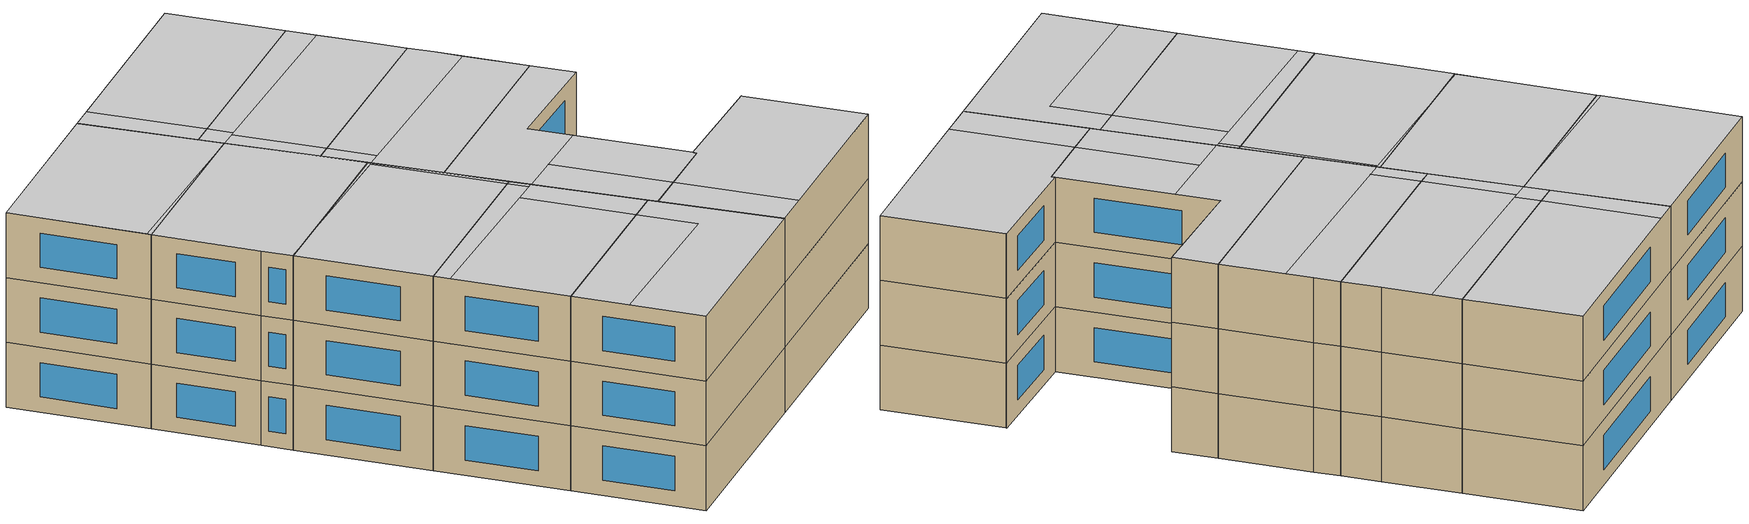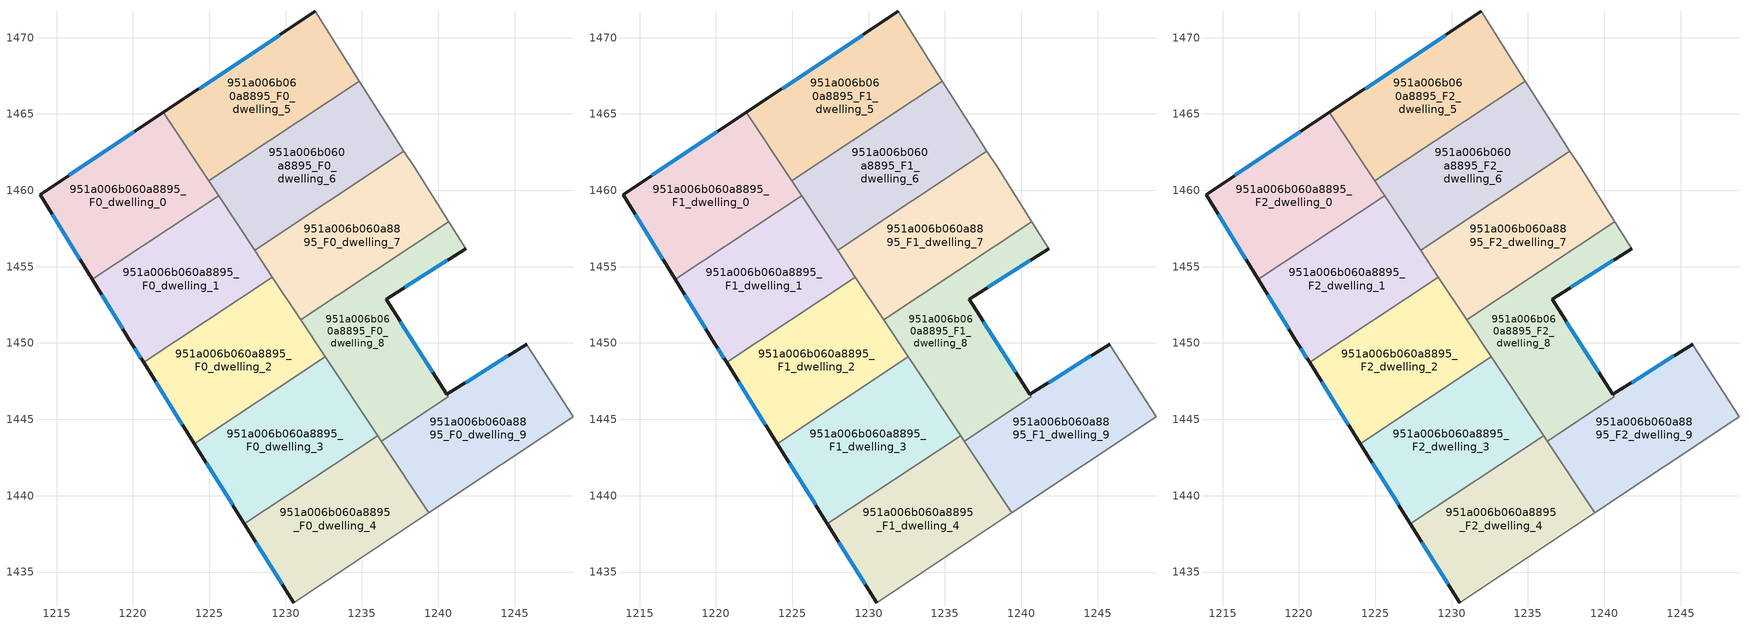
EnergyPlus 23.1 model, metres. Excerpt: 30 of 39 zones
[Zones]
951a006b060a8895_F0_dwelling_0
 floor ground (EU_floor_Construction): 1222,1465.1 1225.61,1459.65 1217.34,1454.17 1213.92,1459.72 z0
 wall outside (EU_wall_Construction): 1222,1465.1 1213.92,1459.72 1217.34,1454.17 z0:3
 wall to 951a006b060a8895_F0_dwelling_1 (EU_wall_Construction): 1217.34,1454.17 1225.61,1459.65 z0:3
 wall to 951a006b060a8895_F0_dwelling_5 (EU_wall_Construction): 1224.97,1460.62 1222,1465.1 z0:3
 wall to 951a006b060a8895_F0_dwelling_6 (EU_wall_Construction): 1225.61,1459.65 1224.97,1460.62 z0:3
 window (EU_Window_Construction): 1220.1,1463.84 1215.82,1460.99 / 1214.72,1458.42 1216.54,1455.47 z0.7:2.3
951a006b060a8895_F0_dwelling_1
 floor ground (EU_floor_Construction): 1225.61,1459.65 1229.14,1454.32 1220.7,1448.73 1219.94,1449.94 1217.34,1454.17 z0
 wall outside (EU_wall_Construction): 1217.34,1454.17 1219.94,1449.94 1220.7,1448.73 z0:3
 wall to 951a006b060a8895_F0_dwelling_2 (EU_wall_Construction): 1220.7,1448.73 1229.14,1454.32 z0:3
 wall to 951a006b060a8895_F0_dwelling_6 (EU_wall_Construction): 1227.98,1456.08 1225.61,1459.65 z0:3
 wall to 951a006b060a8895_F0_dwelling_7 (EU_wall_Construction): 1229.14,1454.32 1227.98,1456.08 z0:3
 window (EU_Window_Construction): 1217.95,1453.18 1219.33,1450.93 / 1220.12,1449.66 1220.53,1449.01 z0.7:2.3
951a006b060a8895_F0_dwelling_2
 floor ground (EU_floor_Construction): 1229.14,1454.32 1232.61,1449.09 1224.03,1443.4 1220.7,1448.73 z0
 wall outside (EU_wall_Construction): 1220.7,1448.73 1224.03,1443.4 z0:3
 wall to 951a006b060a8895_F0_dwelling_3 (EU_wall_Construction): 1224.03,1443.4 1232.61,1449.09 z0:3
 wall to 951a006b060a8895_F0_dwelling_7 (EU_wall_Construction): 1231.01,1451.51 1229.14,1454.32 z0:3
 wall to 951a006b060a8895_F0_dwelling_8 (EU_wall_Construction): 1232.61,1449.09 1231.01,1451.51 z0:3
 window (EU_Window_Construction): 1221.49,1447.48 1223.25,1444.65 z0.7:2.3
951a006b060a8895_F0_dwelling_3
 floor ground (EU_floor_Construction): 1232.61,1449.09 1236.03,1443.94 1227.31,1438.16 1224.03,1443.4 z0
 wall outside (EU_wall_Construction): 1224.03,1443.4 1227.31,1438.16 z0:3
 wall to 951a006b060a8895_F0_dwelling_4 (EU_wall_Construction): 1227.31,1438.16 1236.03,1443.94 z0:3
 wall to 951a006b060a8895_F0_dwelling_8 (EU_wall_Construction): 1236.03,1443.94 1232.61,1449.09 z0:3
 window (EU_Window_Construction): 1224.8,1442.17 1226.54,1439.39 z0.7:2.3
951a006b060a8895_F0_dwelling_4
 floor ground (EU_floor_Construction): 1236.03,1443.94 1239.38,1438.88 1230.53,1433 1227.31,1438.16 z0
 wall outside (EU_wall_Construction): 1227.31,1438.16 1230.53,1433 z0:3
 wall adiabatic (EU_wall_Construction): 1230.53,1433 1239.38,1438.88 z0:3
 wall to 951a006b060a8895_F0_dwelling_9 (EU_wall_Construction): 1239.38,1438.88 1236.27,1443.57 z0:3
 wall to 951a006b060a8895_F0_dwelling_8 (EU_wall_Construction): 1236.27,1443.57 1236.03,1443.94 z0:3
 window (EU_Window_Construction): 1228.06,1436.95 1229.77,1434.21 z0.7:2.3
951a006b060a8895_F0_dwelling_5
 floor ground (EU_floor_Construction): 1231.94,1471.72 1234.84,1467.16 1224.97,1460.62 1222,1465.1 z0
 wall outside (EU_wall_Construction): 1231.94,1471.72 1222,1465.1 z0:3
 wall adiabatic (EU_wall_Construction): 1234.84,1467.16 1231.94,1471.72 z0:3
 wall to 951a006b060a8895_F0_dwelling_6 (EU_wall_Construction): 1224.97,1460.62 1234.84,1467.16 z0:3
 window (EU_Window_Construction): 1229.61,1470.16 1224.33,1466.65 z0.7:2.3
951a006b060a8895_F0_dwelling_6
 floor ground (EU_floor_Construction): 1234.84,1467.16 1236.79,1464.08 1237.76,1462.57 1227.98,1456.08 1224.97,1460.62 z0
 wall adiabatic (EU_wall_Construction): 1237.76,1462.57 1236.79,1464.08 1234.84,1467.16 z0:3
 wall to 951a006b060a8895_F0_dwelling_7 (EU_wall_Construction): 1227.98,1456.08 1237.76,1462.57 z0:3
951a006b060a8895_F0_dwelling_7
 floor ground (EU_floor_Construction): 1238.42,1461.54 1240.7,1457.94 1231.01,1451.51 1227.98,1456.08 1237.76,1462.57 z0
 wall adiabatic (EU_wall_Construction): 1240.7,1457.94 1238.42,1461.54 1237.76,1462.57 z0:3
 wall to 951a006b060a8895_F0_dwelling_8 (EU_wall_Construction): 1231.01,1451.51 1240.7,1457.94 z0:3
951a006b060a8895_F0_dwelling_8
 floor ground (EU_floor_Construction): 1240.7,1457.94 1241.82,1456.18 1236.59,1452.88 1240.56,1446.63 1240.66,1446.48 1236.27,1443.57 1231.01,1451.51 z0
 wall outside (EU_wall_Construction): 1240.56,1446.63 1236.59,1452.88 1241.82,1456.18 z0:3
 wall adiabatic (EU_wall_Construction): 1241.82,1456.18 1240.7,1457.94 z0:3
 wall to 951a006b060a8895_F0_dwelling_9 (EU_wall_Construction): 1240.66,1446.48 1240.56,1446.63 / 1236.27,1443.57 1240.65,1446.47 z0:3
 window (EU_Window_Construction): 1237.82,1453.65 1240.59,1455.4 / 1239.63,1448.09 1237.52,1451.41 z0.7:2.3
951a006b060a8895_F0_dwelling_9
 floor ground (EU_floor_Construction): 1245.81,1449.9 1248.83,1445.15 1239.38,1438.88 1236.27,1443.57 1240.66,1446.48 1240.56,1446.63 1245.79,1449.93 z0
 wall outside (EU_wall_Construction): 1245.79,1449.93 1240.56,1446.63 z0:3
 wall adiabatic (EU_wall_Construction): 1239.38,1438.88 1248.83,1445.15 1245.81,1449.9 1245.79,1449.93 z0:3
 window (EU_Window_Construction): 1244.56,1449.16 1241.79,1447.4 z0.7:2.3
951a006b060a8895_F1_dwelling_0
 floor to 951a006b060a8895_F0_dwelling_0 (EU_floor_Construction): 1222,1465.1 1225.61,1459.65 1217.34,1454.17 1213.92,1459.72 z3
 wall outside (EU_wall_Construction): 1222,1465.1 1213.92,1459.72 1217.34,1454.17 z3:6
 wall to 951a006b060a8895_F1_dwelling_1 (EU_wall_Construction): 1217.34,1454.17 1225.61,1459.65 z3:6
 wall to 951a006b060a8895_F1_dwelling_5 (EU_wall_Construction): 1224.97,1460.62 1222,1465.1 z3:6
 wall to 951a006b060a8895_F1_dwelling_6 (EU_wall_Construction): 1225.61,1459.65 1224.97,1460.62 z3:6
 window (EU_Window_Construction): 1220.1,1463.84 1215.82,1460.99 / 1214.72,1458.42 1216.54,1455.47 z3.7:5.3
951a006b060a8895_F1_dwelling_1
 floor to 951a006b060a8895_F0_dwelling_1 (EU_floor_Construction): 1225.61,1459.65 1229.14,1454.32 1220.7,1448.73 1219.94,1449.94 1217.34,1454.17 z3
 wall outside (EU_wall_Construction): 1217.34,1454.17 1219.94,1449.94 1220.7,1448.73 z3:6
 wall to 951a006b060a8895_F1_dwelling_2 (EU_wall_Construction): 1220.7,1448.73 1229.14,1454.32 z3:6
 wall to 951a006b060a8895_F1_dwelling_6 (EU_wall_Construction): 1227.98,1456.08 1225.61,1459.65 z3:6
 wall to 951a006b060a8895_F1_dwelling_7 (EU_wall_Construction): 1229.14,1454.32 1227.98,1456.08 z3:6
 window (EU_Window_Construction): 1217.95,1453.18 1219.33,1450.93 / 1220.12,1449.66 1220.53,1449.01 z3.7:5.3
951a006b060a8895_F1_dwelling_2
 floor to 951a006b060a8895_F0_dwelling_2 (EU_floor_Construction): 1229.14,1454.32 1232.61,1449.09 1224.03,1443.4 1220.7,1448.73 z3
 wall outside (EU_wall_Construction): 1220.7,1448.73 1224.03,1443.4 z3:6
 wall to 951a006b060a8895_F1_dwelling_3 (EU_wall_Construction): 1224.03,1443.4 1232.61,1449.09 z3:6
 wall to 951a006b060a8895_F1_dwelling_7 (EU_wall_Construction): 1231.01,1451.51 1229.14,1454.32 z3:6
 wall to 951a006b060a8895_F1_dwelling_8 (EU_wall_Construction): 1232.61,1449.09 1231.01,1451.51 z3:6
 window (EU_Window_Construction): 1221.49,1447.48 1223.25,1444.65 z3.7:5.3
951a006b060a8895_F1_dwelling_3
 floor to 951a006b060a8895_F0_dwelling_3 (EU_floor_Construction): 1232.61,1449.09 1236.03,1443.94 1227.31,1438.16 1224.03,1443.4 z3
 wall outside (EU_wall_Construction): 1224.03,1443.4 1227.31,1438.16 z3:6
 wall to 951a006b060a8895_F1_dwelling_4 (EU_wall_Construction): 1227.31,1438.16 1236.03,1443.94 z3:6
 wall to 951a006b060a8895_F1_dwelling_8 (EU_wall_Construction): 1236.03,1443.94 1232.61,1449.09 z3:6
 window (EU_Window_Construction): 1224.8,1442.17 1226.54,1439.39 z3.7:5.3
951a006b060a8895_F1_dwelling_4
 floor to 951a006b060a8895_F0_dwelling_4 (EU_floor_Construction): 1236.03,1443.94 1239.38,1438.88 1230.53,1433 1227.31,1438.16 z3
 wall outside (EU_wall_Construction): 1227.31,1438.16 1230.53,1433 z3:6
 wall adiabatic (EU_wall_Construction): 1230.53,1433 1239.38,1438.88 z3:6
 wall to 951a006b060a8895_F1_dwelling_9 (EU_wall_Construction): 1239.38,1438.88 1236.27,1443.57 z3:6
 wall to 951a006b060a8895_F1_dwelling_8 (EU_wall_Construction): 1236.27,1443.57 1236.03,1443.94 z3:6
 window (EU_Window_Construction): 1228.06,1436.95 1229.77,1434.21 z3.7:5.3
951a006b060a8895_F1_dwelling_5
 floor to 951a006b060a8895_F0_dwelling_5 (EU_floor_Construction): 1231.94,1471.72 1234.84,1467.16 1224.97,1460.62 1222,1465.1 z3
 wall outside (EU_wall_Construction): 1231.94,1471.72 1222,1465.1 z3:6
 wall adiabatic (EU_wall_Construction): 1234.84,1467.16 1231.94,1471.72 z3:6
 wall to 951a006b060a8895_F1_dwelling_6 (EU_wall_Construction): 1224.97,1460.62 1234.84,1467.16 z3:6
 window (EU_Window_Construction): 1229.61,1470.16 1224.33,1466.65 z3.7:5.3
951a006b060a8895_F1_dwelling_6
 floor to 951a006b060a8895_F0_dwelling_6 (EU_floor_Construction): 1234.84,1467.16 1236.79,1464.08 1237.76,1462.57 1227.98,1456.08 1224.97,1460.62 z3
 wall adiabatic (EU_wall_Construction): 1237.76,1462.57 1236.79,1464.08 1234.84,1467.16 z3:6
 wall to 951a006b060a8895_F1_dwelling_7 (EU_wall_Construction): 1227.98,1456.08 1237.76,1462.57 z3:6
951a006b060a8895_F1_dwelling_7
 floor to 951a006b060a8895_F0_dwelling_7 (EU_floor_Construction): 1238.42,1461.54 1240.7,1457.94 1231.01,1451.51 1227.98,1456.08 1237.76,1462.57 z3
 wall adiabatic (EU_wall_Construction): 1240.7,1457.94 1238.42,1461.54 1237.76,1462.57 z3:6
 wall to 951a006b060a8895_F1_dwelling_8 (EU_wall_Construction): 1231.01,1451.51 1240.7,1457.94 z3:6
951a006b060a8895_F1_dwelling_8
 floor to 951a006b060a8895_F0_dwelling_8 (EU_floor_Construction): 1240.7,1457.94 1241.82,1456.18 1236.59,1452.88 1240.56,1446.63 1240.65,1446.47 1236.27,1443.57 1231.01,1451.51 z3
 wall outside (EU_wall_Construction): 1240.56,1446.63 1236.59,1452.88 1241.82,1456.18 z3:6
 wall adiabatic (EU_wall_Construction): 1241.82,1456.18 1240.7,1457.94 z3:6
 wall to 951a006b060a8895_F1_dwelling_9 (EU_wall_Construction): 1240.66,1446.48 1240.56,1446.63 / 1236.27,1443.57 1240.65,1446.47 z3:6
 window (EU_Window_Construction): 1237.82,1453.65 1240.59,1455.4 / 1239.63,1448.09 1237.52,1451.41 z3.7:5.3
951a006b060a8895_F1_dwelling_9
 floor to 951a006b060a8895_F0_dwelling_9 (EU_floor_Construction): 1245.81,1449.9 1248.83,1445.15 1239.38,1438.88 1236.27,1443.57 1240.66,1446.48 1240.56,1446.63 1245.79,1449.93 z3
 wall outside (EU_wall_Construction): 1245.79,1449.93 1240.56,1446.63 z3:6
 wall adiabatic (EU_wall_Construction): 1239.38,1438.88 1248.83,1445.15 1245.81,1449.9 1245.79,1449.93 z3:6
 window (EU_Window_Construction): 1244.56,1449.16 1241.79,1447.4 z3.7:5.3
951a006b060a8895_F2_dwelling_0
 floor to 951a006b060a8895_F1_dwelling_0 (EU_floor_Construction): 1222,1465.1 1225.61,1459.65 1217.34,1454.17 1213.92,1459.72 z6
 wall outside (EU_wall_Construction): 1222,1465.1 1213.92,1459.72 1217.34,1454.17 z6:9
 wall to 951a006b060a8895_F2_dwelling_1 (EU_wall_Construction): 1217.34,1454.17 1225.61,1459.65 z6:9
 wall to 951a006b060a8895_F2_dwelling_5 (EU_wall_Construction): 1224.97,1460.62 1222,1465.1 z6:9
 wall to 951a006b060a8895_F2_dwelling_6 (EU_wall_Construction): 1225.61,1459.65 1224.97,1460.62 z6:9
 window (EU_Window_Construction): 1220.1,1463.84 1215.82,1460.99 / 1214.72,1458.42 1216.54,1455.47 z6.7:8.3
 ceiling to 951a006b060a8895_F3_dwelling_1 (EU_floor_Construction): 1225.35,1459.48 1225.61,1459.65 1222,1465.1 1213.92,1459.72 1217.25,1454.32 z9
 ceiling to 951a006b060a8895_F3_dwelling_3 (EU_floor_Construction): 1225.34,1459.47 1217.25,1454.32 1217.34,1454.17 z9
951a006b060a8895_F2_dwelling_1
 floor to 951a006b060a8895_F1_dwelling_1 (EU_floor_Construction): 1225.61,1459.65 1229.14,1454.32 1220.7,1448.73 1219.94,1449.94 1217.34,1454.17 z6
 wall outside (EU_wall_Construction): 1217.34,1454.17 1219.94,1449.94 1220.7,1448.73 z6:9
 wall to 951a006b060a8895_F2_dwelling_2 (EU_wall_Construction): 1220.7,1448.73 1229.14,1454.32 z6:9
 wall to 951a006b060a8895_F2_dwelling_6 (EU_wall_Construction): 1227.98,1456.08 1225.61,1459.65 z6:9
 wall to 951a006b060a8895_F2_dwelling_7 (EU_wall_Construction): 1229.14,1454.32 1227.98,1456.08 z6:9
 window (EU_Window_Construction): 1217.95,1453.18 1219.33,1450.93 / 1220.12,1449.66 1220.53,1449.01 z6.7:8.3
 ceiling to 951a006b060a8895_F3_dwelling_3 (EU_floor_Construction): 1229.14,1454.32 1225.62,1459.64 1225.34,1459.47 1217.34,1454.17 1219.94,1449.94 1220.68,1448.76 1222.35,1449.82 z9
 ceiling adiabatic (EU_roof_Construction): 1222.34,1449.81 1220.68,1448.76 1220.7,1448.73 z9
951a006b060a8895_F2_dwelling_2
 floor to 951a006b060a8895_F1_dwelling_2 (EU_floor_Construction): 1229.14,1454.32 1232.61,1449.09 1224.03,1443.4 1220.7,1448.73 z6
 wall outside (EU_wall_Construction): 1220.7,1448.73 1224.03,1443.4 z6:9
 wall to 951a006b060a8895_F2_dwelling_3 (EU_wall_Construction): 1224.03,1443.4 1232.61,1449.09 z6:9
 wall to 951a006b060a8895_F2_dwelling_7 (EU_wall_Construction): 1231.01,1451.51 1229.14,1454.32 z6:9
 wall to 951a006b060a8895_F2_dwelling_8 (EU_wall_Construction): 1232.61,1449.09 1231.01,1451.51 z6:9
 window (EU_Window_Construction): 1221.49,1447.48 1223.25,1444.65 z6.7:8.3
 ceiling adiabatic (EU_roof_Construction): 1232.42,1448.96 1229.13,1454.13 1222.34,1449.81 1220.7,1448.73 1224.03,1443.4 z9
 ceiling to 951a006b060a8895_F3_dwelling_4 (EU_floor_Construction): 1232.61,1449.09 1229.23,1454.19 1229.13,1454.13 1232.42,1448.96 z9
 ceiling to 951a006b060a8895_F3_dwelling_3 (EU_floor_Construction): 1229.23,1454.19 1229.14,1454.32 1222.35,1449.82 z9
951a006b060a8895_F2_dwelling_3
 floor to 951a006b060a8895_F1_dwelling_3 (EU_floor_Construction): 1232.61,1449.09 1236.03,1443.94 1227.31,1438.16 1224.03,1443.4 z6
 wall outside (EU_wall_Construction): 1224.03,1443.4 1227.31,1438.16 z6:9
 wall to 951a006b060a8895_F2_dwelling_4 (EU_wall_Construction): 1227.31,1438.16 1236.03,1443.94 z6:9
 wall to 951a006b060a8895_F2_dwelling_8 (EU_wall_Construction): 1236.03,1443.94 1232.61,1449.09 z6:9
 window (EU_Window_Construction): 1224.8,1442.17 1226.54,1439.39 z6.7:8.3
 ceiling to 951a006b060a8895_F3_dwelling_7 (EU_floor_Construction): 1234.72,1443.07 1231.91,1447.49 1224.44,1442.74 1227.31,1438.16 z9
 ceiling to 951a006b060a8895_F3_dwelling_8 (EU_floor_Construction): 1236.03,1443.94 1233.15,1448.28 1231.91,1447.49 1234.72,1443.07 z9
 ceiling to 951a006b060a8895_F3_dwelling_4 (EU_floor_Construction): 1233.15,1448.28 1232.61,1449.09 1232.42,1448.96 1232.94,1448.14 z9
 ceiling to 951a006b060a8895_F3_dwelling_5 (EU_floor_Construction): 1232.94,1448.14 1232.42,1448.96 1224.03,1443.4 1224.44,1442.74 z9
951a006b060a8895_F2_dwelling_4
 floor to 951a006b060a8895_F1_dwelling_4 (EU_floor_Construction): 1236.03,1443.94 1239.38,1438.88 1230.53,1433 1227.31,1438.16 z6
 wall outside (EU_wall_Construction): 1227.31,1438.16 1230.53,1433 z6:9
 wall adiabatic (EU_wall_Construction): 1230.53,1433 1239.38,1438.88 z6:9
 wall to 951a006b060a8895_F2_dwelling_9 (EU_wall_Construction): 1239.38,1438.88 1236.27,1443.57 z6:9
 wall to 951a006b060a8895_F2_dwelling_8 (EU_wall_Construction): 1236.27,1443.57 1236.03,1443.94 z6:9
 window (EU_Window_Construction): 1228.06,1436.95 1229.77,1434.21 z6.7:8.3
 ceiling to 951a006b060a8895_F3_dwelling_8 (EU_floor_Construction): 1239.38,1438.88 1236.03,1443.94 1234.72,1443.07 1236.21,1440.72 1228.7,1435.94 1230.53,1433 z9
 ceiling to 951a006b060a8895_F3_dwelling_7 (EU_floor_Construction): 1236.21,1440.72 1234.72,1443.07 1227.31,1438.16 1228.7,1435.94 z9
951a006b060a8895_F2_dwelling_5
 floor to 951a006b060a8895_F1_dwelling_5 (EU_floor_Construction): 1231.94,1471.72 1234.84,1467.16 1224.97,1460.62 1222,1465.1 z6
 wall outside (EU_wall_Construction): 1231.94,1471.72 1222,1465.1 z6:9
 wall adiabatic (EU_wall_Construction): 1234.84,1467.16 1231.94,1471.72 z6:9
 wall to 951a006b060a8895_F2_dwelling_6 (EU_wall_Construction): 1224.97,1460.62 1234.84,1467.16 z6:9
 window (EU_Window_Construction): 1229.61,1470.16 1224.33,1466.65 z6.7:8.3
 ceiling to 951a006b060a8895_F3_dwelling_0 (EU_floor_Construction): 1234.84,1467.16 1231.94,1471.72 1223.07,1465.81 1225.95,1461.27 z9
 ceiling to 951a006b060a8895_F3_dwelling_1 (EU_floor_Construction): 1225.95,1461.27 1223.07,1465.81 1222,1465.1 1224.97,1460.62 z9
951a006b060a8895_F2_dwelling_6
 floor to 951a006b060a8895_F1_dwelling_6 (EU_floor_Construction): 1234.84,1467.16 1236.79,1464.08 1237.76,1462.57 1227.98,1456.08 1224.97,1460.62 z6
 wall adiabatic (EU_wall_Construction): 1237.76,1462.57 1236.79,1464.08 1234.84,1467.16 z6:9
 wall to 951a006b060a8895_F2_dwelling_7 (EU_wall_Construction): 1227.98,1456.08 1237.76,1462.57 z6:9
 ceiling to 951a006b060a8895_F3_dwelling_2 (EU_floor_Construction): 1237.76,1462.57 1236.79,1464.08 1235.58,1465.98 1226.4,1460.14 1228.68,1456.55 z9
 ceiling to 951a006b060a8895_F3_dwelling_0 (EU_floor_Construction): 1235.58,1465.98 1234.84,1467.16 1225.95,1461.27 1226.59,1460.26 z9
 ceiling to 951a006b060a8895_F3_dwelling_1 (EU_floor_Construction): 1226.59,1460.26 1225.95,1461.27 1224.97,1460.62 1225.61,1459.65 z9
 ceiling to 951a006b060a8895_F3_dwelling_3 (EU_floor_Construction): 1228.68,1456.55 1226.4,1460.14 1225.62,1459.64 1227.98,1456.08 z9
951a006b060a8895_F2_dwelling_7
 floor to 951a006b060a8895_F1_dwelling_7 (EU_floor_Construction): 1238.42,1461.54 1240.7,1457.94 1231.01,1451.51 1227.98,1456.08 1237.76,1462.57 z6
 wall adiabatic (EU_wall_Construction): 1240.7,1457.94 1238.42,1461.54 1237.76,1462.57 z6:9
 wall to 951a006b060a8895_F2_dwelling_8 (EU_wall_Construction): 1231.01,1451.51 1240.7,1457.94 z6:9
 ceiling to 951a006b060a8895_F3_dwelling_4 (EU_floor_Construction): 1240.7,1457.94 1239.1,1460.46 1229.23,1454.19 1231.01,1451.51 z9
 ceiling to 951a006b060a8895_F3_dwelling_3 (EU_floor_Construction): 1229.91,1454.62 1228.68,1456.55 1227.98,1456.08 1229.23,1454.19 z9
 ceiling to 951a006b060a8895_F3_dwelling_2 (EU_floor_Construction): 1239.1,1460.46 1238.42,1461.54 1237.76,1462.57 1228.68,1456.55 1229.91,1454.62 z9
951a006b060a8895_F2_dwelling_8
 floor to 951a006b060a8895_F1_dwelling_8 (EU_floor_Construction): 1240.7,1457.94 1241.82,1456.18 1236.59,1452.88 1240.56,1446.63 1240.65,1446.47 1236.27,1443.57 1231.01,1451.51 z6
 wall outside (EU_wall_Construction): 1240.56,1446.63 1236.59,1452.88 1241.82,1456.18 z6:9
 wall adiabatic (EU_wall_Construction): 1241.82,1456.18 1240.7,1457.94 z6:9
 wall to 951a006b060a8895_F2_dwelling_9 (EU_wall_Construction): 1240.66,1446.48 1240.56,1446.63 / 1236.27,1443.57 1240.65,1446.47 z6:9
 window (EU_Window_Construction): 1237.82,1453.65 1240.59,1455.4 / 1239.63,1448.09 1237.52,1451.41 z6.7:8.3
 ceiling to 951a006b060a8895_F3_dwelling_4 (EU_floor_Construction): 1237.68,1451.16 1236.59,1452.88 1241.82,1456.18 1240.7,1457.94 1231.01,1451.51 1233.15,1448.28 z9
 ceiling to 951a006b060a8895_F3_dwelling_6 (EU_floor_Construction): 1240.65,1446.48 1240.56,1446.63 1237.68,1451.16 1234.99,1449.44 1238,1444.71 z9
 ceiling to 951a006b060a8895_F3_dwelling_8 (EU_floor_Construction): 1238,1444.71 1234.99,1449.44 1233.15,1448.28 1236.27,1443.57 z9
951a006b060a8895_F2_dwelling_9
 floor to 951a006b060a8895_F1_dwelling_9 (EU_floor_Construction): 1245.81,1449.9 1248.83,1445.15 1239.38,1438.88 1236.27,1443.57 1240.66,1446.48 1240.56,1446.63 1245.79,1449.93 z6
 wall outside (EU_wall_Construction): 1245.79,1449.93 1240.56,1446.63 z6:9
 wall adiabatic (EU_wall_Construction): 1239.38,1438.88 1248.83,1445.15 1245.81,1449.9 1245.79,1449.93 z6:9
 window (EU_Window_Construction): 1244.56,1449.16 1241.79,1447.4 z6.7:8.3
 ceiling to 951a006b060a8895_F3_dwelling_6 (EU_floor_Construction): 1248.83,1445.15 1245.81,1449.9 1245.79,1449.93 1240.56,1446.63 1240.66,1446.48 1238,1444.71 1241.02,1439.96 z9
 ceiling to 951a006b060a8895_F3_dwelling_8 (EU_floor_Construction): 1241.02,1439.96 1238,1444.71 1236.27,1443.57 1239.38,1438.88 z9
[Building]
EU S2 Campaign: North Axis=0; Terrain=City; Solar Distribution=FullExterior
[Site:Location]
Budapest.Ferenc.Liszt.Intl.AP: Latitude=47.437; Longitude=19.256; Time Zone=1; Elevation=185
[SizingPeriod:WeatherFileDays]
AnnualSizingPeriod: Begin Month=1; Begin Day of Month=1; End Month=12; End Day of Month=31; Day of Week for Start Day=Monday; Use Weather File Daylight Saving Period=No; Use Weather File Rain and Snow Indicators=No
[MATERIAL]
EU_InternalMass_Material: Roughness=MediumRough; Thickness=0.1; Conductivity=1; Density=1800; Specific Heat=900; Thermal Absorptance=0.9; Solar Absorptance=0.7; Visible Absorptance=0.7
[MATERIAL:NOMASS] Roughness=MediumRough; Thermal Absorptance=0.9; Solar Absorptance=0.7; Visible Absorptance=0.7
Name | Thermal Resistance
EU_wall_NoMass | 0.832559
EU_roof_NoMass | 1.39638
EU_floor_NoMass | 0.872794
[WINDOWMATERIAL:SIMPLEGLAZINGSYSTEM]
EU_Window_SimpleGlazing: UFactor=2.79869; Solar Heat Gain Coefficient=0.75; Visible Transmittance=0.75
[CONSTRUCTION]
EU_wall_Construction: EU_wall_NoMass
EU_roof_Construction: EU_roof_NoMass
EU_floor_Construction: EU_floor_NoMass
EU_Window_Construction: EU_Window_SimpleGlazing
EU_InternalMass_Construction: EU_InternalMass_Material
[ZONE] Type=1; Multiplier=1; Ceiling Height=autocalculate; Floor Area=autocalculate; Part of Total Floor Area=Yes
Name | Volume
951a006b060a8895_F0_dwelling_0; 951a006b060a8895_F1_dwelling_0; 951a006b060a8895_F2_dwelling_0 | 192.292
951a006b060a8895_F0_dwelling_1; 951a006b060a8895_F1_dwelling_1; 951a006b060a8895_F2_dwelling_1 | 192.301
951a006b060a8895_F0_dwelling_2; 951a006b060a8895_F1_dwelling_2; 951a006b060a8895_F2_dwelling_2 | 192.304
951a006b060a8895_F0_dwelling_3; 951a006b060a8895_F1_dwelling_3; 951a006b060a8895_F2_dwelling_3 | 192.317
951a006b060a8895_F0_dwelling_4; 951a006b060a8895_F1_dwelling_4; 951a006b060a8895_F2_dwelling_4 | 192.285
951a006b060a8895_F0_dwelling_5; 951a006b060a8895_F1_dwelling_5; 951a006b060a8895_F2_dwelling_5 | 192.33
951a006b060a8895_F0_dwelling_6; 951a006b060a8895_F1_dwelling_6; 951a006b060a8895_F2_dwelling_6 | 192.289
951a006b060a8895_F0_dwelling_7; 951a006b060a8895_F1_dwelling_7; 951a006b060a8895_F2_dwelling_7 | 192.297
951a006b060a8895_F0_dwelling_8 | 190.28
951a006b060a8895_F1_dwelling_8; 951a006b060a8895_F2_dwelling_8 | 190.281
951a006b060a8895_F0_dwelling_9; 951a006b060a8895_F1_dwelling_9; 951a006b060a8895_F2_dwelling_9 | 194.338
[INTERNALMASS] Construction=EU_InternalMass_Construction
Name | Zone or ZoneList | Surface Area
951a006b060a8895_F0_dwelling_0_EU_InternalMass | 951a006b060a8895_F0_dwelling_0 | 64.0975
951a006b060a8895_F0_dwelling_1_EU_InternalMass | 951a006b060a8895_F0_dwelling_1 | 64.1005
951a006b060a8895_F0_dwelling_2_EU_InternalMass | 951a006b060a8895_F0_dwelling_2 | 64.1013
951a006b060a8895_F0_dwelling_3_EU_InternalMass | 951a006b060a8895_F0_dwelling_3 | 64.1057
951a006b060a8895_F0_dwelling_4_EU_InternalMass | 951a006b060a8895_F0_dwelling_4 | 64.0951
951a006b060a8895_F0_dwelling_5_EU_InternalMass | 951a006b060a8895_F0_dwelling_5 | 64.1097
951a006b060a8895_F0_dwelling_6_EU_InternalMass | 951a006b060a8895_F0_dwelling_6 | 64.0963
951a006b060a8895_F0_dwelling_7_EU_InternalMass | 951a006b060a8895_F0_dwelling_7 | 64.0989
951a006b060a8895_F0_dwelling_8_EU_InternalMass | 951a006b060a8895_F0_dwelling_8 | 63.4257
951a006b060a8895_F0_dwelling_9_EU_InternalMass | 951a006b060a8895_F0_dwelling_9 | 64.7792
951a006b060a8895_F1_dwelling_0_EU_InternalMass | 951a006b060a8895_F1_dwelling_0 | 64.0975
951a006b060a8895_F1_dwelling_1_EU_InternalMass | 951a006b060a8895_F1_dwelling_1 | 64.1005
951a006b060a8895_F1_dwelling_2_EU_InternalMass | 951a006b060a8895_F1_dwelling_2 | 64.1013
951a006b060a8895_F1_dwelling_3_EU_InternalMass | 951a006b060a8895_F1_dwelling_3 | 64.1057
951a006b060a8895_F1_dwelling_4_EU_InternalMass | 951a006b060a8895_F1_dwelling_4 | 64.0951
951a006b060a8895_F1_dwelling_5_EU_InternalMass | 951a006b060a8895_F1_dwelling_5 | 64.1097
951a006b060a8895_F1_dwelling_6_EU_InternalMass | 951a006b060a8895_F1_dwelling_6 | 64.0963
951a006b060a8895_F1_dwelling_7_EU_InternalMass | 951a006b060a8895_F1_dwelling_7 | 64.0989
951a006b060a8895_F1_dwelling_8_EU_InternalMass | 951a006b060a8895_F1_dwelling_8 | 63.4257
951a006b060a8895_F1_dwelling_9_EU_InternalMass | 951a006b060a8895_F1_dwelling_9 | 64.7792
951a006b060a8895_F2_dwelling_0_EU_InternalMass | 951a006b060a8895_F2_dwelling_0 | 64.0975
951a006b060a8895_F2_dwelling_1_EU_InternalMass | 951a006b060a8895_F2_dwelling_1 | 64.1005
951a006b060a8895_F2_dwelling_2_EU_InternalMass | 951a006b060a8895_F2_dwelling_2 | 64.1013
951a006b060a8895_F2_dwelling_3_EU_InternalMass | 951a006b060a8895_F2_dwelling_3 | 64.1057
951a006b060a8895_F2_dwelling_4_EU_InternalMass | 951a006b060a8895_F2_dwelling_4 | 64.0951
951a006b060a8895_F2_dwelling_5_EU_InternalMass | 951a006b060a8895_F2_dwelling_5 | 64.1097
951a006b060a8895_F2_dwelling_6_EU_InternalMass | 951a006b060a8895_F2_dwelling_6 | 64.0963
951a006b060a8895_F2_dwelling_7_EU_InternalMass | 951a006b060a8895_F2_dwelling_7 | 64.0989
951a006b060a8895_F2_dwelling_8_EU_InternalMass | 951a006b060a8895_F2_dwelling_8 | 63.4257
951a006b060a8895_F2_dwelling_9_EU_InternalMass | 951a006b060a8895_F2_dwelling_9 | 64.7792
[OTHEREQUIPMENT] Fuel Type=Electricity; Design Level Calculation Method=Watts/Area; Power per Zone Floor Area=1; Fraction Latent=0; Fraction Radiant=0; Fraction Lost=0; Carbon Dioxide Generation Rate=0; EndUse Subcategory=EU_Step8_InternalGains
Name | Zone or ZoneList or Space or SpaceList | Schedule
EU_Step8_InternalGain_951a006b060a8895_F0_dwelling_0_f000 | 951a006b060a8895_F0_dwelling_0 | EU_Step8_GainSchedule_951a006b060a8895_F0_dwelling_0_f000
EU_Step8_InternalGain_951a006b060a8895_F0_dwelling_1_f000 | 951a006b060a8895_F0_dwelling_1 | EU_Step8_GainSchedule_951a006b060a8895_F0_dwelling_1_f000
EU_Step8_InternalGain_951a006b060a8895_F0_dwelling_2_f000 | 951a006b060a8895_F0_dwelling_2 | EU_Step8_GainSchedule_951a006b060a8895_F0_dwelling_2_f000
EU_Step8_InternalGain_951a006b060a8895_F0_dwelling_3_f000 | 951a006b060a8895_F0_dwelling_3 | EU_Step8_GainSchedule_951a006b060a8895_F0_dwelling_3_f000
EU_Step8_InternalGain_951a006b060a8895_F0_dwelling_4_f000 | 951a006b060a8895_F0_dwelling_4 | EU_Step8_GainSchedule_951a006b060a8895_F0_dwelling_4_f000
EU_Step8_InternalGain_951a006b060a8895_F0_dwelling_5_f000 | 951a006b060a8895_F0_dwelling_5 | EU_Step8_GainSchedule_951a006b060a8895_F0_dwelling_5_f000
EU_Step8_InternalGain_951a006b060a8895_F0_dwelling_6_f000 | 951a006b060a8895_F0_dwelling_6 | EU_Step8_GainSchedule_951a006b060a8895_F0_dwelling_6_f000
EU_Step8_InternalGain_951a006b060a8895_F0_dwelling_7_f000 | 951a006b060a8895_F0_dwelling_7 | EU_Step8_GainSchedule_951a006b060a8895_F0_dwelling_7_f000
EU_Step8_InternalGain_951a006b060a8895_F0_dwelling_8_f000 | 951a006b060a8895_F0_dwelling_8 | EU_Step8_GainSchedule_951a006b060a8895_F0_dwelling_8_f000
EU_Step8_InternalGain_951a006b060a8895_F0_dwelling_9_f000 | 951a006b060a8895_F0_dwelling_9 | EU_Step8_GainSchedule_951a006b060a8895_F0_dwelling_9_f000
EU_Step8_InternalGain_951a006b060a8895_F1_dwelling_0_f000 | 951a006b060a8895_F1_dwelling_0 | EU_Step8_GainSchedule_951a006b060a8895_F1_dwelling_0_f000
EU_Step8_InternalGain_951a006b060a8895_F1_dwelling_1_f000 | 951a006b060a8895_F1_dwelling_1 | EU_Step8_GainSchedule_951a006b060a8895_F1_dwelling_1_f000
EU_Step8_InternalGain_951a006b060a8895_F1_dwelling_2_f000 | 951a006b060a8895_F1_dwelling_2 | EU_Step8_GainSchedule_951a006b060a8895_F1_dwelling_2_f000
EU_Step8_InternalGain_951a006b060a8895_F1_dwelling_3_f000 | 951a006b060a8895_F1_dwelling_3 | EU_Step8_GainSchedule_951a006b060a8895_F1_dwelling_3_f000
EU_Step8_InternalGain_951a006b060a8895_F1_dwelling_4_f000 | 951a006b060a8895_F1_dwelling_4 | EU_Step8_GainSchedule_951a006b060a8895_F1_dwelling_4_f000
EU_Step8_InternalGain_951a006b060a8895_F1_dwelling_5_f000 | 951a006b060a8895_F1_dwelling_5 | EU_Step8_GainSchedule_951a006b060a8895_F1_dwelling_5_f000
EU_Step8_InternalGain_951a006b060a8895_F1_dwelling_6_f000 | 951a006b060a8895_F1_dwelling_6 | EU_Step8_GainSchedule_951a006b060a8895_F1_dwelling_6_f000
EU_Step8_InternalGain_951a006b060a8895_F1_dwelling_7_f000 | 951a006b060a8895_F1_dwelling_7 | EU_Step8_GainSchedule_951a006b060a8895_F1_dwelling_7_f000
EU_Step8_InternalGain_951a006b060a8895_F1_dwelling_8_f000 | 951a006b060a8895_F1_dwelling_8 | EU_Step8_GainSchedule_951a006b060a8895_F1_dwelling_8_f000
EU_Step8_InternalGain_951a006b060a8895_F1_dwelling_9_f000 | 951a006b060a8895_F1_dwelling_9 | EU_Step8_GainSchedule_951a006b060a8895_F1_dwelling_9_f000
EU_Step8_InternalGain_951a006b060a8895_F2_dwelling_0_f000 | 951a006b060a8895_F2_dwelling_0 | EU_Step8_GainSchedule_951a006b060a8895_F2_dwelling_0_f000
EU_Step8_InternalGain_951a006b060a8895_F2_dwelling_1_f000 | 951a006b060a8895_F2_dwelling_1 | EU_Step8_GainSchedule_951a006b060a8895_F2_dwelling_1_f000
EU_Step8_InternalGain_951a006b060a8895_F2_dwelling_2_f000 | 951a006b060a8895_F2_dwelling_2 | EU_Step8_GainSchedule_951a006b060a8895_F2_dwelling_2_f000
EU_Step8_InternalGain_951a006b060a8895_F2_dwelling_3_f000 | 951a006b060a8895_F2_dwelling_3 | EU_Step8_GainSchedule_951a006b060a8895_F2_dwelling_3_f000
EU_Step8_InternalGain_951a006b060a8895_F2_dwelling_4_f000 | 951a006b060a8895_F2_dwelling_4 | EU_Step8_GainSchedule_951a006b060a8895_F2_dwelling_4_f000
EU_Step8_InternalGain_951a006b060a8895_F2_dwelling_5_f000 | 951a006b060a8895_F2_dwelling_5 | EU_Step8_GainSchedule_951a006b060a8895_F2_dwelling_5_f000
EU_Step8_InternalGain_951a006b060a8895_F2_dwelling_6_f000 | 951a006b060a8895_F2_dwelling_6 | EU_Step8_GainSchedule_951a006b060a8895_F2_dwelling_6_f000
EU_Step8_InternalGain_951a006b060a8895_F2_dwelling_7_f000 | 951a006b060a8895_F2_dwelling_7 | EU_Step8_GainSchedule_951a006b060a8895_F2_dwelling_7_f000
EU_Step8_InternalGain_951a006b060a8895_F2_dwelling_8_f000 | 951a006b060a8895_F2_dwelling_8 | EU_Step8_GainSchedule_951a006b060a8895_F2_dwelling_8_f000
EU_Step8_InternalGain_951a006b060a8895_F2_dwelling_9_f000 | 951a006b060a8895_F2_dwelling_9 | EU_Step8_GainSchedule_951a006b060a8895_F2_dwelling_9_f000
[ZONEVENTILATION:DESIGNFLOWRATE] Schedule=EU_AlwaysOn; Design Flow Rate Calculation Method=AirChanges/Hour; Air Changes per Hour=0.475469; Ventilation Type=Natural; Fan Pressure Rise=0; Fan Total Efficiency=1; Constant Term Coefficient=1; Temperature Term Coefficient=0; Velocity Term Coefficient=0; Velocity Squared Term Coefficient=0; Minimum Indoor Temperature=-100; Maximum Indoor Temperature=100; Delta Temperature=-100; Minimum Outdoor Temperature=-100; Maximum Outdoor Temperature=100; Maximum Wind Speed=40
Name | Zone or ZoneList or Space or SpaceList
EU_ConstantAir_951a006b060a8895_F0_dwelling_0 | 951a006b060a8895_F0_dwelling_0
EU_ConstantAir_951a006b060a8895_F0_dwelling_1 | 951a006b060a8895_F0_dwelling_1
EU_ConstantAir_951a006b060a8895_F0_dwelling_2 | 951a006b060a8895_F0_dwelling_2
EU_ConstantAir_951a006b060a8895_F0_dwelling_3 | 951a006b060a8895_F0_dwelling_3
EU_ConstantAir_951a006b060a8895_F0_dwelling_4 | 951a006b060a8895_F0_dwelling_4
EU_ConstantAir_951a006b060a8895_F0_dwelling_5 | 951a006b060a8895_F0_dwelling_5
EU_ConstantAir_951a006b060a8895_F0_dwelling_6 | 951a006b060a8895_F0_dwelling_6
EU_ConstantAir_951a006b060a8895_F0_dwelling_7 | 951a006b060a8895_F0_dwelling_7
EU_ConstantAir_951a006b060a8895_F0_dwelling_8 | 951a006b060a8895_F0_dwelling_8
EU_ConstantAir_951a006b060a8895_F0_dwelling_9 | 951a006b060a8895_F0_dwelling_9
EU_ConstantAir_951a006b060a8895_F1_dwelling_0 | 951a006b060a8895_F1_dwelling_0
EU_ConstantAir_951a006b060a8895_F1_dwelling_1 | 951a006b060a8895_F1_dwelling_1
EU_ConstantAir_951a006b060a8895_F1_dwelling_2 | 951a006b060a8895_F1_dwelling_2
EU_ConstantAir_951a006b060a8895_F1_dwelling_3 | 951a006b060a8895_F1_dwelling_3
EU_ConstantAir_951a006b060a8895_F1_dwelling_4 | 951a006b060a8895_F1_dwelling_4
EU_ConstantAir_951a006b060a8895_F1_dwelling_5 | 951a006b060a8895_F1_dwelling_5
EU_ConstantAir_951a006b060a8895_F1_dwelling_6 | 951a006b060a8895_F1_dwelling_6
EU_ConstantAir_951a006b060a8895_F1_dwelling_7 | 951a006b060a8895_F1_dwelling_7
EU_ConstantAir_951a006b060a8895_F1_dwelling_8 | 951a006b060a8895_F1_dwelling_8
EU_ConstantAir_951a006b060a8895_F1_dwelling_9 | 951a006b060a8895_F1_dwelling_9
EU_ConstantAir_951a006b060a8895_F2_dwelling_0 | 951a006b060a8895_F2_dwelling_0
EU_ConstantAir_951a006b060a8895_F2_dwelling_1 | 951a006b060a8895_F2_dwelling_1
EU_ConstantAir_951a006b060a8895_F2_dwelling_2 | 951a006b060a8895_F2_dwelling_2
EU_ConstantAir_951a006b060a8895_F2_dwelling_3 | 951a006b060a8895_F2_dwelling_3
EU_ConstantAir_951a006b060a8895_F2_dwelling_4 | 951a006b060a8895_F2_dwelling_4
EU_ConstantAir_951a006b060a8895_F2_dwelling_5 | 951a006b060a8895_F2_dwelling_5
EU_ConstantAir_951a006b060a8895_F2_dwelling_6 | 951a006b060a8895_F2_dwelling_6
EU_ConstantAir_951a006b060a8895_F2_dwelling_7 | 951a006b060a8895_F2_dwelling_7
EU_ConstantAir_951a006b060a8895_F2_dwelling_8 | 951a006b060a8895_F2_dwelling_8
EU_ConstantAir_951a006b060a8895_F2_dwelling_9 | 951a006b060a8895_F2_dwelling_9
[HVACTEMPLATE:THERMOSTAT] Constant Heating Setpoint=20; Constant Cooling Setpoint=50
EU_HeatOnly_951a006b060a8895_F0_dwelling_0; EU_HeatOnly_951a006b060a8895_F0_dwelling_1; EU_HeatOnly_951a006b060a8895_F0_dwelling_2; EU_HeatOnly_951a006b060a8895_F0_dwelling_3; EU_HeatOnly_951a006b060a8895_F0_dwelling_4; EU_HeatOnly_951a006b060a8895_F0_dwelling_5; EU_HeatOnly_951a006b060a8895_F0_dwelling_6; EU_HeatOnly_951a006b060a8895_F0_dwelling_7; EU_HeatOnly_951a006b060a8895_F0_dwelling_8; EU_HeatOnly_951a006b060a8895_F0_dwelling_9; EU_HeatOnly_951a006b060a8895_F1_dwelling_0; EU_HeatOnly_951a006b060a8895_F1_dwelling_1; EU_HeatOnly_951a006b060a8895_F1_dwelling_2; EU_HeatOnly_951a006b060a8895_F1_dwelling_3; EU_HeatOnly_951a006b060a8895_F1_dwelling_4; EU_HeatOnly_951a006b060a8895_F1_dwelling_5; EU_HeatOnly_951a006b060a8895_F1_dwelling_6; EU_HeatOnly_951a006b060a8895_F1_dwelling_7; EU_HeatOnly_951a006b060a8895_F1_dwelling_8; EU_HeatOnly_951a006b060a8895_F1_dwelling_9; EU_HeatOnly_951a006b060a8895_F2_dwelling_0; EU_HeatOnly_951a006b060a8895_F2_dwelling_1; EU_HeatOnly_951a006b060a8895_F2_dwelling_2; EU_HeatOnly_951a006b060a8895_F2_dwelling_3; EU_HeatOnly_951a006b060a8895_F2_dwelling_4; EU_HeatOnly_951a006b060a8895_F2_dwelling_5; EU_HeatOnly_951a006b060a8895_F2_dwelling_6; EU_HeatOnly_951a006b060a8895_F2_dwelling_7; EU_HeatOnly_951a006b060a8895_F2_dwelling_8; EU_HeatOnly_951a006b060a8895_F2_dwelling_9; EU_HeatOnly_951a006b060a8895_F3_dwelling_0; EU_HeatOnly_951a006b060a8895_F3_dwelling_1; EU_HeatOnly_951a006b060a8895_F3_dwelling_2; EU_HeatOnly_951a006b060a8895_F3_dwelling_3; EU_HeatOnly_951a006b060a8895_F3_dwelling_4; EU_HeatOnly_951a006b060a8895_F3_dwelling_5; EU_HeatOnly_951a006b060a8895_F3_dwelling_6; EU_HeatOnly_951a006b060a8895_F3_dwelling_7; EU_HeatOnly_951a006b060a8895_F3_dwelling_8
[HVACTEMPLATE:ZONE:IDEALLOADSAIRSYSTEM] System Availability Schedule=EU_AlwaysOn; Maximum Heating Supply Air Temperature=50; Minimum Cooling Supply Air Temperature=13; Maximum Heating Supply Air Humidity Ratio=0.0156; Minimum Cooling Supply Air Humidity Ratio=0.0077; Heating Limit=NoLimit; Cooling Limit=NoLimit; Heating Availability Schedule=EU_AlwaysOn; Cooling Availability Schedule=EU_CoolingOff; Dehumidification Control Type=ConstantSensibleHeatRatio; Cooling Sensible Heat Ratio=0.7; Dehumidification Setpoint=60; Humidification Control Type=None; Humidification Setpoint=30; Outdoor Air Method=None; Outdoor Air Flow Rate per Person=0.00944; Outdoor Air Flow Rate per Zone Floor Area=0; Outdoor Air Flow Rate per Zone=0; Demand Controlled Ventilation Type=None; Outdoor Air Economizer Type=NoEconomizer; Heat Recovery Type=None; Sensible Heat Recovery Effectiveness=0.7; Latent Heat Recovery Effectiveness=0.65
Name | Template Thermostat
951a006b060a8895_F0_dwelling_0 | EU_HeatOnly_951a006b060a8895_F0_dwelling_0
951a006b060a8895_F0_dwelling_1 | EU_HeatOnly_951a006b060a8895_F0_dwelling_1
951a006b060a8895_F0_dwelling_2 | EU_HeatOnly_951a006b060a8895_F0_dwelling_2
951a006b060a8895_F0_dwelling_3 | EU_HeatOnly_951a006b060a8895_F0_dwelling_3
951a006b060a8895_F0_dwelling_4 | EU_HeatOnly_951a006b060a8895_F0_dwelling_4
951a006b060a8895_F0_dwelling_5 | EU_HeatOnly_951a006b060a8895_F0_dwelling_5
951a006b060a8895_F0_dwelling_6 | EU_HeatOnly_951a006b060a8895_F0_dwelling_6
951a006b060a8895_F0_dwelling_7 | EU_HeatOnly_951a006b060a8895_F0_dwelling_7
951a006b060a8895_F0_dwelling_8 | EU_HeatOnly_951a006b060a8895_F0_dwelling_8
951a006b060a8895_F0_dwelling_9 | EU_HeatOnly_951a006b060a8895_F0_dwelling_9
951a006b060a8895_F1_dwelling_0 | EU_HeatOnly_951a006b060a8895_F1_dwelling_0
951a006b060a8895_F1_dwelling_1 | EU_HeatOnly_951a006b060a8895_F1_dwelling_1
951a006b060a8895_F1_dwelling_2 | EU_HeatOnly_951a006b060a8895_F1_dwelling_2
951a006b060a8895_F1_dwelling_3 | EU_HeatOnly_951a006b060a8895_F1_dwelling_3
951a006b060a8895_F1_dwelling_4 | EU_HeatOnly_951a006b060a8895_F1_dwelling_4
951a006b060a8895_F1_dwelling_5 | EU_HeatOnly_951a006b060a8895_F1_dwelling_5
951a006b060a8895_F1_dwelling_6 | EU_HeatOnly_951a006b060a8895_F1_dwelling_6
951a006b060a8895_F1_dwelling_7 | EU_HeatOnly_951a006b060a8895_F1_dwelling_7
951a006b060a8895_F1_dwelling_8 | EU_HeatOnly_951a006b060a8895_F1_dwelling_8
951a006b060a8895_F1_dwelling_9 | EU_HeatOnly_951a006b060a8895_F1_dwelling_9
951a006b060a8895_F2_dwelling_0 | EU_HeatOnly_951a006b060a8895_F2_dwelling_0
951a006b060a8895_F2_dwelling_1 | EU_HeatOnly_951a006b060a8895_F2_dwelling_1
951a006b060a8895_F2_dwelling_2 | EU_HeatOnly_951a006b060a8895_F2_dwelling_2
951a006b060a8895_F2_dwelling_3 | EU_HeatOnly_951a006b060a8895_F2_dwelling_3
951a006b060a8895_F2_dwelling_4 | EU_HeatOnly_951a006b060a8895_F2_dwelling_4
951a006b060a8895_F2_dwelling_5 | EU_HeatOnly_951a006b060a8895_F2_dwelling_5
951a006b060a8895_F2_dwelling_6 | EU_HeatOnly_951a006b060a8895_F2_dwelling_6
951a006b060a8895_F2_dwelling_7 | EU_HeatOnly_951a006b060a8895_F2_dwelling_7
951a006b060a8895_F2_dwelling_8 | EU_HeatOnly_951a006b060a8895_F2_dwelling_8
951a006b060a8895_F2_dwelling_9 | EU_HeatOnly_951a006b060a8895_F2_dwelling_9
[SIZING:ZONE] Zone Cooling Design Supply Air Temperature Input Method=SupplyAirTemperature; Zone Cooling Design Supply Air Temperature=13; Zone Heating Design Supply Air Temperature Input Method=SupplyAirTemperature; Zone Heating Design Supply Air Temperature=50; Zone Cooling Design Supply Air Humidity Ratio=0.008; Zone Heating Design Supply Air Humidity Ratio=0.008; Cooling Design Air Flow Method=DesignDay; Cooling Design Air Flow Rate=0; Cooling Minimum Air Flow per Zone Floor Area=0.000762; Cooling Minimum Air Flow=0; Cooling Minimum Air Flow Fraction=0.2; Heating Design Air Flow Method=DesignDay; Heating Design Air Flow Rate=0; Heating Maximum Air Flow per Zone Floor Area=0.002032; Heating Maximum Air Flow=0.141576; Heating Maximum Air Flow Fraction=0.3; Account for Dedicated Outdoor Air System=No; Dedicated Outdoor Air System Control Strategy=NeutralSupplyAir; Dedicated Outdoor Air Low Setpoint Temperature for Design=autosize; Dedicated Outdoor Air High Setpoint Temperature for Design=autosize; Zone Load Sizing Method=Sensible Load Only No Latent Load; Zone Latent Cooling Design Supply Air Humidity Ratio Input Method=HumidityRatioDifference; Zone Cooling Design Supply Air Humidity Ratio Difference=0.005; Zone Latent Heating Design Supply Air Humidity Ratio Input Method=HumidityRatioDifference; Zone Humidification Design Supply Air Humidity Ratio Difference=0.005
951a006b060a8895_F0_dwelling_0; 951a006b060a8895_F0_dwelling_1; 951a006b060a8895_F0_dwelling_2; 951a006b060a8895_F0_dwelling_3; 951a006b060a8895_F0_dwelling_4; 951a006b060a8895_F0_dwelling_5; 951a006b060a8895_F0_dwelling_6; 951a006b060a8895_F0_dwelling_7; 951a006b060a8895_F0_dwelling_8; 951a006b060a8895_F0_dwelling_9; 951a006b060a8895_F1_dwelling_0; 951a006b060a8895_F1_dwelling_1; 951a006b060a8895_F1_dwelling_2; 951a006b060a8895_F1_dwelling_3; 951a006b060a8895_F1_dwelling_4; 951a006b060a8895_F1_dwelling_5; 951a006b060a8895_F1_dwelling_6; 951a006b060a8895_F1_dwelling_7; 951a006b060a8895_F1_dwelling_8; 951a006b060a8895_F1_dwelling_9; 951a006b060a8895_F2_dwelling_0; 951a006b060a8895_F2_dwelling_1; 951a006b060a8895_F2_dwelling_2; 951a006b060a8895_F2_dwelling_3; 951a006b060a8895_F2_dwelling_4; 951a006b060a8895_F2_dwelling_5; 951a006b060a8895_F2_dwelling_6; 951a006b060a8895_F2_dwelling_7; 951a006b060a8895_F2_dwelling_8; 951a006b060a8895_F2_dwelling_9
[SCHEDULE:CONSTANT]
Name | Hourly Value
EU_AlwaysOn | 1
EU_CoolingOff | 0
[SCHEDULE:FILE] Column Number=1; Rows to Skip at Top=0; Number of Hours of Data=8760; Column Separator=Comma; Interpolate to Timestep=No; Minutes per Item=60; Adjust Schedule for Daylight Savings=Yes
Name | File
EU_Step8_GainSchedule_951a006b060a8895_F0_dwelling_0_f000 | ../../schedules/951a006b060a8895/951a006b060a8895_F0_dwelling_0_f000_gain.csv
EU_Step8_GainSchedule_951a006b060a8895_F0_dwelling_1_f000 | ../../schedules/951a006b060a8895/951a006b060a8895_F0_dwelling_1_f000_gain.csv
EU_Step8_GainSchedule_951a006b060a8895_F0_dwelling_2_f000 | ../../schedules/951a006b060a8895/951a006b060a8895_F0_dwelling_2_f000_gain.csv
EU_Step8_GainSchedule_951a006b060a8895_F0_dwelling_3_f000 | ../../schedules/951a006b060a8895/951a006b060a8895_F0_dwelling_3_f000_gain.csv
EU_Step8_GainSchedule_951a006b060a8895_F0_dwelling_4_f000 | ../../schedules/951a006b060a8895/951a006b060a8895_F0_dwelling_4_f000_gain.csv
EU_Step8_GainSchedule_951a006b060a8895_F0_dwelling_5_f000 | ../../schedules/951a006b060a8895/951a006b060a8895_F0_dwelling_5_f000_gain.csv
EU_Step8_GainSchedule_951a006b060a8895_F0_dwelling_6_f000 | ../../schedules/951a006b060a8895/951a006b060a8895_F0_dwelling_6_f000_gain.csv
EU_Step8_GainSchedule_951a006b060a8895_F0_dwelling_7_f000 | ../../schedules/951a006b060a8895/951a006b060a8895_F0_dwelling_7_f000_gain.csv
EU_Step8_GainSchedule_951a006b060a8895_F0_dwelling_8_f000 | ../../schedules/951a006b060a8895/951a006b060a8895_F0_dwelling_8_f000_gain.csv
EU_Step8_GainSchedule_951a006b060a8895_F0_dwelling_9_f000 | ../../schedules/951a006b060a8895/951a006b060a8895_F0_dwelling_9_f000_gain.csv
EU_Step8_GainSchedule_951a006b060a8895_F1_dwelling_0_f000 | ../../schedules/951a006b060a8895/951a006b060a8895_F1_dwelling_0_f000_gain.csv
EU_Step8_GainSchedule_951a006b060a8895_F1_dwelling_1_f000 | ../../schedules/951a006b060a8895/951a006b060a8895_F1_dwelling_1_f000_gain.csv
EU_Step8_GainSchedule_951a006b060a8895_F1_dwelling_2_f000 | ../../schedules/951a006b060a8895/951a006b060a8895_F1_dwelling_2_f000_gain.csv
EU_Step8_GainSchedule_951a006b060a8895_F1_dwelling_3_f000 | ../../schedules/951a006b060a8895/951a006b060a8895_F1_dwelling_3_f000_gain.csv
EU_Step8_GainSchedule_951a006b060a8895_F1_dwelling_4_f000 | ../../schedules/951a006b060a8895/951a006b060a8895_F1_dwelling_4_f000_gain.csv
EU_Step8_GainSchedule_951a006b060a8895_F1_dwelling_5_f000 | ../../schedules/951a006b060a8895/951a006b060a8895_F1_dwelling_5_f000_gain.csv
EU_Step8_GainSchedule_951a006b060a8895_F1_dwelling_6_f000 | ../../schedules/951a006b060a8895/951a006b060a8895_F1_dwelling_6_f000_gain.csv
EU_Step8_GainSchedule_951a006b060a8895_F1_dwelling_7_f000 | ../../schedules/951a006b060a8895/951a006b060a8895_F1_dwelling_7_f000_gain.csv
EU_Step8_GainSchedule_951a006b060a8895_F1_dwelling_8_f000 | ../../schedules/951a006b060a8895/951a006b060a8895_F1_dwelling_8_f000_gain.csv
EU_Step8_GainSchedule_951a006b060a8895_F1_dwelling_9_f000 | ../../schedules/951a006b060a8895/951a006b060a8895_F1_dwelling_9_f000_gain.csv
EU_Step8_GainSchedule_951a006b060a8895_F2_dwelling_0_f000 | ../../schedules/951a006b060a8895/951a006b060a8895_F2_dwelling_0_f000_gain.csv
EU_Step8_GainSchedule_951a006b060a8895_F2_dwelling_1_f000 | ../../schedules/951a006b060a8895/951a006b060a8895_F2_dwelling_1_f000_gain.csv
EU_Step8_GainSchedule_951a006b060a8895_F2_dwelling_2_f000 | ../../schedules/951a006b060a8895/951a006b060a8895_F2_dwelling_2_f000_gain.csv
EU_Step8_GainSchedule_951a006b060a8895_F2_dwelling_3_f000 | ../../schedules/951a006b060a8895/951a006b060a8895_F2_dwelling_3_f000_gain.csv
EU_Step8_GainSchedule_951a006b060a8895_F2_dwelling_4_f000 | ../../schedules/951a006b060a8895/951a006b060a8895_F2_dwelling_4_f000_gain.csv
EU_Step8_GainSchedule_951a006b060a8895_F2_dwelling_5_f000 | ../../schedules/951a006b060a8895/951a006b060a8895_F2_dwelling_5_f000_gain.csv
EU_Step8_GainSchedule_951a006b060a8895_F2_dwelling_6_f000 | ../../schedules/951a006b060a8895/951a006b060a8895_F2_dwelling_6_f000_gain.csv
EU_Step8_GainSchedule_951a006b060a8895_F2_dwelling_7_f000 | ../../schedules/951a006b060a8895/951a006b060a8895_F2_dwelling_7_f000_gain.csv
EU_Step8_GainSchedule_951a006b060a8895_F2_dwelling_8_f000 | ../../schedules/951a006b060a8895/951a006b060a8895_F2_dwelling_8_f000_gain.csv
EU_Step8_GainSchedule_951a006b060a8895_F2_dwelling_9_f000 | ../../schedules/951a006b060a8895/951a006b060a8895_F2_dwelling_9_f000_gain.csv
